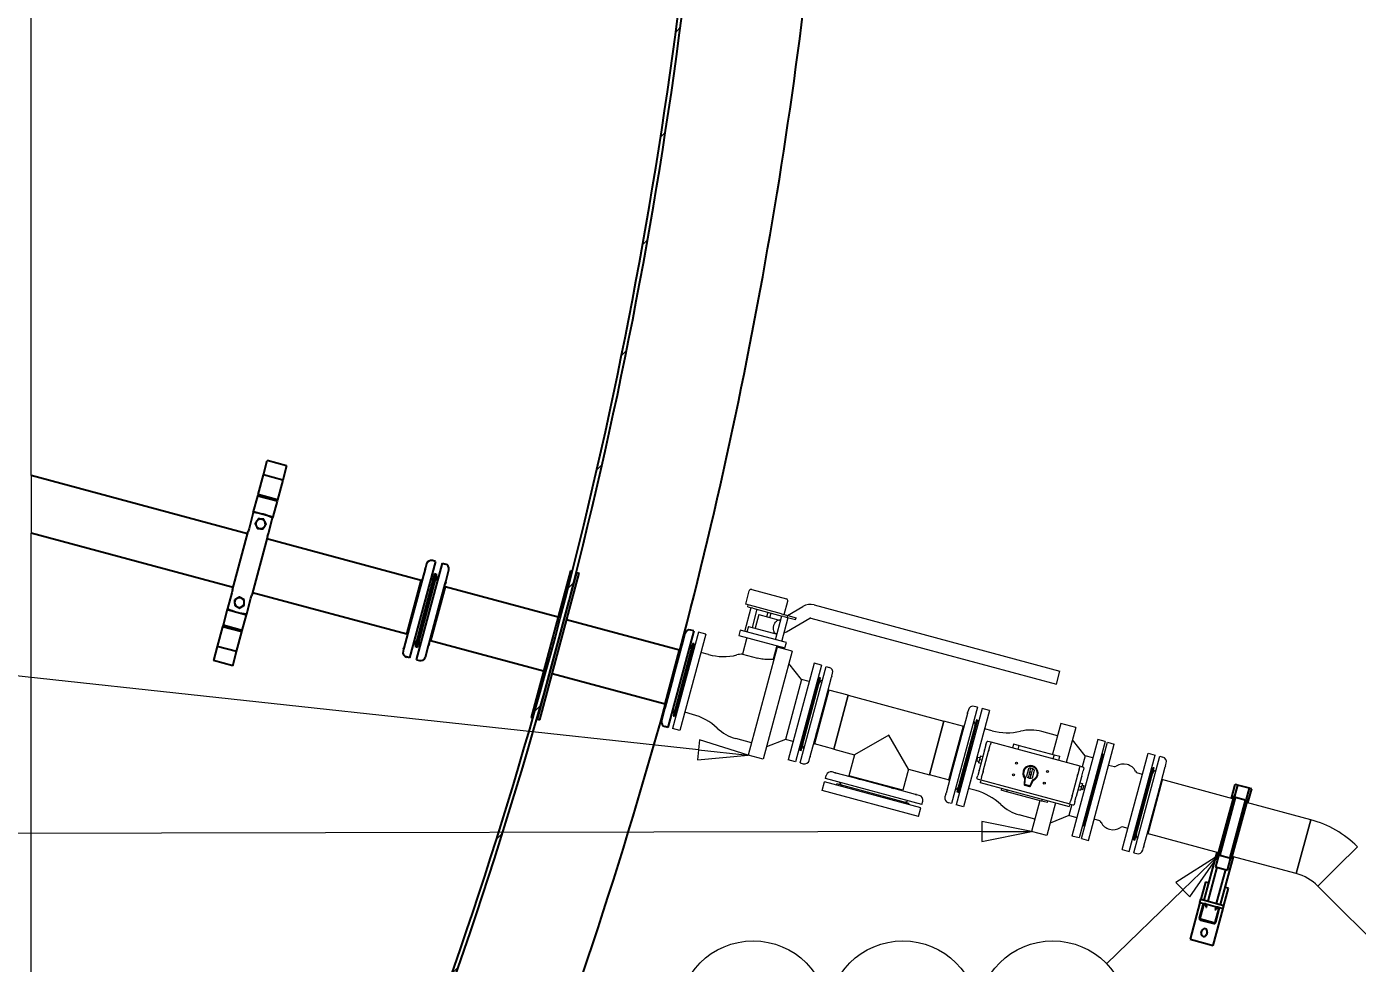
# Model space of a CAD drawing. Header units: millimetres. Extents: x 0 to 157650, y 0 to 89100.
# Drawn here: x 121381 to 131376, y 62687 to 69723 of the extents above; entities that cross this region are included whole.
import ezdxf

# ---------------------------------------------------------------- set-up
doc = ezdxf.new("R2010")
doc.units = ezdxf.units.MM
doc.header["$LTSCALE"] = 150
for name, color, linetype, lineweight in [('Hatch', 7, 'Continuous', 18), ('Symbol', 7, 'Continuous', 18), ('Visible', 7, 'Continuous', 25), ('Visible Narrow', 7, 'Continuous', 18)]:
    doc.layers.add(name, color=color, linetype=linetype, lineweight=lineweight)
doc.layers.add('P_Biomass (BM)', color=150, linetype='Continuous', lineweight=18, true_color=0x007fff)
doc.styles.add('Note Text', font='arial.ttf')

# ---------------------------------------------------------------- blocks, each defined once
blk = doc.blocks.new('Balloon46')
at = {"layer": 'Symbol'}
for p, q in [((868.9, 423.341), (866.755, 421.962)), ((867.103, 421.603), (868.9, 423.341)), ((867.451, 421.243), (868.9, 423.341)), ((866.755, 421.962), (867.451, 421.243)), ((867.103, 421.603), (863.271, 417.895))]:
    blk.add_line(p, q, dxfattribs=at)
at = {"layer": 'Symbol', "flags": 128}
blk.add_lwpolyline([(867.451, 421.243), (868.9, 423.341), (866.755, 421.962), (867.451, 421.243)], dxfattribs=at)
at = {"layer": 'Symbol'}
for centre in [(845.586, 415.296), (853.086, 415.296), (860.586, 415.296)]:
    blk.add_circle(centre, 3.75, dxfattribs=at)
blk.add_solid([(867.451, 421.243), (868.9, 423.341), (866.755, 421.962), (867.451, 421.243)], dxfattribs=at)
at = {"layer": 'Symbol', "char_height": 2.5, "attachment_point": 5, "style": 'Note Text'}
for s, insert in [('20', (845.586, 415.317)), ('18', (853.086, 415.317)), ('22', (860.586, 415.296))]:
    blk.add_mtext(s, dxfattribs=dict(at, insert=insert))
blk = doc.blocks.new('Balloon51')
at = {"layer": 'Symbol'}
for p, q in [((842.849, 428.611), (799.421, 433.312)), ((842.903, 429.108), (842.795, 428.114)), ((845.334, 428.342), (842.903, 429.108)), ((842.849, 428.611), (845.334, 428.342)), ((842.795, 428.114), (845.334, 428.342))]:
    blk.add_line(p, q, dxfattribs=at)
at = {"layer": 'Symbol', "flags": 128}
blk.add_lwpolyline([(842.795, 428.114), (845.334, 428.342), (842.903, 429.108), (842.795, 428.114)], dxfattribs=at)
at = {"layer": 'Symbol'}
blk.add_solid([(842.795, 428.114), (845.334, 428.342), (842.903, 429.108), (842.795, 428.114)], dxfattribs=at)
blk = doc.blocks.new('Balloon53')
at = {"layer": 'Symbol'}
for p, q in [((857.03, 424.517), (799.455, 424.394)), ((859.53, 424.522), (857.029, 425.017)), ((857.029, 425.017), (857.031, 424.017)), ((857.03, 424.517), (859.53, 424.522)), ((857.031, 424.017), (859.53, 424.522))]:
    blk.add_line(p, q, dxfattribs=at)
at = {"layer": 'Symbol', "flags": 128}
blk.add_lwpolyline([(857.031, 424.017), (859.53, 424.522), (857.029, 425.017), (857.031, 424.017)], dxfattribs=at)
at = {"layer": 'Symbol'}
blk.add_solid([(857.031, 424.017), (859.53, 424.522), (857.029, 425.017), (857.031, 424.017)], dxfattribs=at)

msp = doc.modelspace()

# ---------------------------------------------------------------- hatches: boundary and pattern name
at = {"layer": 'Hatch'}
h = msp.add_hatch(dxfattribs=at)
h.set_pattern_fill('ANSI31', color=256, scale=3810, style=0)
h.set_pattern_definition([(45, (0, 0), (-336.7596, 336.7596), [])])
edge = h.paths.add_edge_path()
edge.add_ellipse((90746.5, 74387.2), major_axis=(12957.5, 33426.4), ratio=1, start_angle=270, end_angle=284.76254)
edge.add_line((126371.3, 70374.9), (126341.5, 70378.3))
edge.add_ellipse((90746.5, 74387.2), major_axis=(-4008.9, -35595), ratio=1, start_angle=75.23746, end_angle=90, ccw=False)
edge.add_line((124144.9, 61440.5), (124172.9, 61429.7))

# ---------------------------------------------------------------- linework, layer by layer
at = {"layer": 'P_Biomass (BM)'}
for p, q in [((126781.7, 65385.5), (126808.6, 65485.5)), ((126827, 65496.1), (127087.7, 65425.9)), ((127049.8, 65313.4), (126781.7, 65385.5)), ((126797.7, 65365.7), (126801.6, 65380.2)), ((126797.7, 65365.7), (126824.6, 65358.5)), ((127071.4, 65307.6), (127098.3, 65407.5)), ((127095.7, 65301), (127212.1, 65368.1)), ((127296.4, 65379.1), (129142.3, 64882.4)), ((126774.6, 65180.9), (126822.5, 65359)), ((126836, 65355.4), (126824.6, 65358.5)), ((126832.2, 65210.4), (126868.9, 65346.6)), ((126836, 65355.4), (127056.4, 65296.1)), ((126880.2, 65307.8), (126852.5, 65204.9)), ((126880.2, 65307.8), (127025, 65268.8)), ((126941, 65291.4), (126950, 65324.7)), ((126964.2, 65285.2), (126973.2, 65318.5)), ((127006.3, 65118.5), (127054.3, 65296.7)), ((127025, 65268.8), (127024.6, 65267.4)), ((127024.6, 65267.4), (127029.6, 65266)), ((127036.4, 65266.9), (127048.1, 65273.6)), ((127049.8, 65313.4), (127098.6, 65300.3)), ((127052.7, 65106), (127100.6, 65284.2)), ((127067.8, 65293), (127056.4, 65296.1)), ((127067.8, 65293), (127094.7, 65285.8)), ((127087.3, 65178.5), (127263, 65279.7)), ((127094.7, 65285.8), (127098.6, 65300.3)), ((127094.7, 65285.8), (127156.2, 65269.2)), ((127098.6, 65300.3), (127160.1, 65283.7)), ((127156.2, 65269.2), (127160.1, 65283.7)), ((127269.9, 65280.6), (129115.8, 64783.9)), ((126427.3, 65174.9), (126232.5, 64450.6)), ((126482.4, 65160.1), (126427.3, 65174.9)), ((126739.8, 65190.2), (126729.3, 65151.1)), ((127087.4, 65096.7), (126739.8, 65190.2)), ((126801.8, 65218.6), (126790.5, 65176.6)), ((126801.8, 65218.6), (127017.6, 65160.5)), ((126998.1, 65168.9), (126997.4, 65166)), ((126998.1, 65168.9), (127003.1, 65167.5)), ((126482.4, 65160.1), (126287.5, 64435.8)), ((126393.7, 65084.5), (126403.8, 65087.2)), ((126729.3, 65151.1), (127076.9, 65057.6)), ((126790.1, 65134.7), (126756.8, 65010.8)), ((127016.1, 65073.9), (126988.4, 64971.1)), ((127076.9, 65057.6), (127087.4, 65096.7)), ((126503.3, 65006.9), (126445.4, 65022.5)), ((126756.8, 65010.8), (126869.8, 64980.4)), ((127018.4, 65062.4), (126800.2, 64251.3)), ((127131.4, 65032), (126913.2, 64220.9)), ((126993.5, 64969.7), (126988.4, 64971.1)), ((127131.4, 65032), (127018.4, 65062.4)), ((127296.4, 64941), (127101.6, 64216.8)), ((127201.5, 64819), (127106.5, 64939.3)), ((127351.5, 64926.2), (127156.6, 64202)), ((127191.4, 64192.6), (127386.2, 64916.9)), ((127351.5, 64926.2), (127296.4, 64941)), ((127386.2, 64916.9), (127409.4, 64910.6)), ((127429.2, 64845.5), (127434.8, 64866.5)), ((129115.8, 64783.9), (129142.3, 64882.4)), ((127201.5, 64819), (127080.6, 64370)), ((127189.5, 64289.4), (127336, 64834.1)), ((127198.2, 64287.1), (127344.7, 64831.7)), ((127259.4, 64803.4), (127201.5, 64819)), ((127335.2, 64831.2), (127327.9, 64838.5)), ((127336, 64834.1), (127344.7, 64831.7)), ((127383.1, 64674.2), (127427, 64837.4)), ((127429.2, 64845.5), (127427, 64837.4)), ((127298.1, 64335.2), (127407, 64739.9)), ((127407, 64739.9), (127298.1, 64335.2)), ((127383.1, 64674.2), (127377.8, 64654.5)), ((127401.2, 64741.5), (127407, 64739.9)), ((127551.8, 64701), (127407, 64739.9)), ((127442.9, 64296.3), (127551.8, 64701)), ((127551.8, 64701), (127442.9, 64296.3)), ((127551.8, 64701), (128270.3, 64507.7)), ((126382.5, 64557.8), (126324.5, 64573.4)), ((127315.7, 64423.8), (127377.8, 64654.5)), ((128521.9, 64611.3), (128327, 63887.1)), ((128556.6, 64602), (128361.7, 63877.7)), ((128611.7, 64587.1), (128416.8, 63862.9)), ((128446.7, 64563), (128448.9, 64571.1)), ((128454.6, 64592.1), (128448.9, 64571.1)), ((128521.9, 64611.3), (128498.7, 64617.5)), ((128611.7, 64587.1), (128556.6, 64602)), ((126248.7, 64545.7), (126256.1, 64538.3)), ((128270.3, 64507.7), (128161.4, 64103)), ((128161.4, 64103), (128270.3, 64507.7)), ((128420.9, 64467.1), (128270.3, 64507.7)), ((128415.1, 64468.7), (128306.2, 64064)), ((128515.1, 64516.8), (128368.5, 63972.2)), ((128523.8, 64514.5), (128377.2, 63969.9)), ((128446.7, 64563), (128402.8, 64399.8)), ((128420.9, 64467.1), (128415.1, 64468.7)), ((128523.8, 64514.5), (128515.1, 64516.8)), ((128523, 64511.6), (128533, 64514.3)), ((129147.7, 64489.5), (129085.3, 64257.8)), ((129260.7, 64459.1), (129147.7, 64489.5)), ((126287.5, 64435.8), (126232.5, 64450.6)), ((126825.1, 64344), (126707.1, 64375.8)), ((127080.6, 64370), (126938.1, 64313.6)), ((127138.6, 64354.4), (127080.6, 64370)), ((127266.5, 64241), (127310.4, 64404.1)), ((127315.7, 64423.8), (127310.4, 64404.1)), ((127856.6, 64402), (127599.8, 64254.1)), ((128004.5, 64145.2), (127856.6, 64402)), ((128397.5, 64380.1), (128335.4, 64149.4)), ((128397.5, 64380.1), (128402.8, 64399.8)), ((128632.6, 64433.9), (128574.6, 64449.5)), ((129122.8, 64396.8), (129004.7, 64428.6)), ((129260.7, 64459.1), (129189.7, 64195.5)), ((129425.7, 64368.1), (129230.8, 63643.9)), ((129330.7, 64246.1), (129235.7, 64366.4)), ((129480.7, 64353.3), (129425.7, 64368.1)), ((127190.2, 64292.3), (127180.2, 64289.7)), ((127189.5, 64289.4), (127198.2, 64287.1)), ((127292.3, 64336.8), (127298.1, 64335.2)), ((127442.9, 64296.3), (127298.1, 64335.2)), ((127442.9, 64296.3), (127599.8, 64254.1)), ((128575.5, 64288.3), (128535.5, 64139.5)), ((128566.2, 64131.3), (128606.2, 64280)), ((128566.2, 64131.3), (128606.2, 64280)), ((128575.5, 64288.3), (128576.2, 64290.9)), ((128586.5, 64329.2), (128576.2, 64290.9)), ((128586.5, 64329.2), (128592.1, 64350.1)), ((128624.4, 64347.6), (128599.5, 64354.3)), ((128606.2, 64280), (128608.3, 64287.7)), ((128608.3, 64287.7), (128606.2, 64280)), ((128608.3, 64287.7), (128618.6, 64326.1)), ((128608.3, 64287.7), (128618.6, 64326.1)), ((128624.4, 64347.6), (128618.6, 64326.1)), ((128624.4, 64347.6), (128618.6, 64326.1)), ((129293, 64167.7), (128624.4, 64347.6)), ((128793.5, 64336.3), (128784.9, 64304.4)), ((128793.5, 64336.3), (128836.9, 64324.6)), ((128828.4, 64292.7), (128836.9, 64324.6)), ((128836.9, 64324.6), (129097.7, 64254.4)), ((129480.7, 64353.3), (129285.9, 63629.1)), ((129303.3, 63624.4), (129498.1, 64348.6)), ((129355.4, 63610.3), (129550.3, 64334.6)), ((129464.5, 64258.3), (129457.2, 64265.6)), ((129498.1, 64348.6), (129550.3, 64334.6)), ((129610.3, 63541.8), (129805.2, 64266)), ((129805.2, 64266), (129857.4, 64252)), ((126913.2, 64220.9), (126800.2, 64251.3)), ((127156.6, 64202), (127101.6, 64216.8)), ((127191.4, 64192.6), (127214.5, 64186.4)), ((127258.7, 64211.8), (127264.3, 64232.8)), ((127266.5, 64241), (127264.3, 64232.8)), ((127599.8, 64254.1), (127557.6, 64097.2)), ((128518.3, 64208.4), (128526.1, 64237.4)), ((128518.3, 64208.4), (128533.6, 64204.3)), ((128526.1, 64237.4), (128541.4, 64233.2)), ((128537.5, 64218.7), (128530.8, 64193.5)), ((128548.7, 64188.7), (128530.8, 64193.5)), ((128544.3, 64244), (128537.5, 64218.7)), ((128555.5, 64213.9), (128537.5, 64218.7)), ((128562.3, 64239.1), (128544.3, 64244)), ((129097.7, 64254.4), (129089.1, 64222.6)), ((129097.7, 64254.4), (129141.1, 64242.7)), ((129132.5, 64210.9), (129141.1, 64242.7)), ((129287.2, 64146.2), (129293, 64167.7)), ((129287.2, 64146.2), (129293, 64167.7)), ((129293, 64167.7), (129317.9, 64161)), ((129330.7, 64246.1), (129308.5, 64163.5)), ((129464.5, 64258.3), (129319.5, 63719.4)), ((129388.7, 64230.5), (129330.7, 64246.1)), ((129456.7, 64229.3), (129465.4, 64226.9)), ((129550.9, 64163.1), (129507.3, 64174.8)), ((129662.5, 63527.7), (129857.4, 64252)), ((129697.2, 63518.4), (129892.1, 64242.6)), ((129892.1, 64242.6), (129915.3, 64236.4)), ((129935, 64171.3), (129932.9, 64163.1)), ((129935, 64171.3), (129940.7, 64192.3)), ((127380.7, 64076.4), (127386.9, 64099.6)), ((128104.9, 63881.6), (127380.7, 64076.4)), ((127452, 64119.4), (127431, 64125)), ((127452, 64119.4), (127460.2, 64117.2)), ((127623.3, 64073.3), (127460.2, 64117.2)), ((127556, 64091.4), (127557.6, 64097.2)), ((127962.3, 63988.3), (127557.6, 64097.2)), ((127962.3, 63988.3), (127557.6, 64097.2)), ((127623.3, 64073.3), (127643, 64068)), ((127873.8, 64005.9), (127643, 64068)), ((128004.5, 64145.2), (127962.3, 63988.3)), ((128004.5, 64145.2), (128161.4, 64103)), ((128312, 64062.4), (128161.4, 64103)), ((128330.1, 64129.7), (128286.2, 63966.6)), ((128330.1, 64129.7), (128335.4, 64149.4)), ((128518.9, 64077.8), (128524.5, 64098.6)), ((128548, 64063.7), (128523.1, 64070.4)), ((128534.8, 64137), (128524.5, 64098.6)), ((128534.8, 64137), (128535.5, 64139.5)), ((128548.8, 64066.6), (128544.8, 64051.6)), ((128553.8, 64085.2), (128548.8, 64066.6)), ((128553.8, 64085.2), (128548.8, 64066.6)), ((128548.8, 64066.6), (129217.4, 63886.7)), ((128553.8, 64085.2), (128564.1, 64123.6)), ((128553.8, 64085.2), (128564.1, 64123.6)), ((128564.1, 64123.6), (128566.2, 64131.3)), ((128566.2, 64131.3), (128564.1, 64123.6)), ((128876.1, 64078.8), (128872, 64031.3)), ((128878, 64030.8), (128882.3, 64080.8)), ((128904.8, 64149.8), (128889.9, 64094.1)), ((128905.1, 64081.5), (128913, 64110.8)), ((128936.1, 64066.3), (128914.7, 64021)), ((128916.5, 64123.7), (128924.3, 64153)), ((128924.6, 64107.7), (128916.7, 64078.4)), ((128935.9, 64149.9), (128928.1, 64120.6)), ((128936.2, 64081.6), (128951.2, 64137.3)), ((129274.8, 64100.1), (129234.8, 63951.4)), ((129274.8, 64100.1), (129234.8, 63951.4)), ((129265.5, 63943.1), (129305.5, 64091.8)), ((129276.9, 64107.8), (129274.8, 64100.1)), ((129274.8, 64100.1), (129276.9, 64107.8)), ((129287.2, 64146.2), (129276.9, 64107.8)), ((129287.2, 64146.2), (129276.9, 64107.8)), ((129306.2, 64094.4), (129305.5, 64091.8)), ((129306.2, 64094.4), (129316.6, 64132.8)), ((129322.2, 64153.6), (129316.6, 64132.8)), ((129695.3, 63615.2), (129841.9, 64159.8)), ((129704, 63612.9), (129850.6, 64157.5)), ((129762.2, 64106.2), (129718.6, 64118)), ((129804, 63661), (129912.9, 64065.7)), ((129824.6, 64130.3), (129833.3, 64128)), ((129841.9, 64159.8), (129850.6, 64157.5)), ((129889, 63999.9), (129932.9, 64163.1)), ((129907.1, 64067.3), (129912.9, 64065.7)), ((130440.8, 63923.6), (129907.1, 64067.3)), ((127356.5, 63986.6), (127373.7, 64050.4)), ((128080.8, 63791.8), (127356.5, 63986.6)), ((128097.9, 63855.5), (127373.7, 64050.4)), ((127463.5, 64026.2), (127465.8, 64034.9)), ((128010.4, 63888.4), (127465.8, 64034.9)), ((127873.8, 64005.9), (127893.4, 64000.6)), ((128056.6, 63956.7), (127893.4, 64000.6)), ((127960.7, 63982.5), (127962.3, 63988.3)), ((128284, 63958.4), (128286.2, 63966.6)), ((128312, 64062.4), (128306.2, 64064)), ((128377.2, 63969.9), (128368.5, 63972.2)), ((128378, 63972.8), (128385.3, 63965.4)), ((128511.7, 63984.9), (128453.8, 64000.5)), ((128543.3, 64046.3), (128544.8, 64051.6)), ((128543.3, 64046.3), (129212, 63866.4)), ((128703.8, 64003.1), (128699.9, 63988.6)), ((128743.4, 63977), (128699.9, 63988.6)), ((128743.4, 63977), (128747.3, 63991.4)), ((129004.1, 63906.8), (128743.4, 63977)), ((128876.5, 64025), (128913.1, 64015.2)), ((128914.7, 64021), (128878, 64030.8)), ((128920.1, 64018.4), (128940.4, 64061.5)), ((129278.8, 63992.3), (129296.7, 63987.4)), ((129285.5, 64017.5), (129303.5, 64012.6)), ((129292.3, 64042.7), (129310.3, 64037.9)), ((129303.5, 64012.6), (129296.7, 63987.4)), ((129299.6, 63998.2), (129315, 63994)), ((129310.3, 64037.9), (129303.5, 64012.6)), ((129307.4, 64027.1), (129322.7, 64023)), ((129315, 63994), (129322.7, 64023)), ((129821.6, 63749.5), (129883.7, 63980.3)), ((129889, 63999.9), (129883.7, 63980.3)), ((128008.1, 63879.7), (128010.4, 63888.4)), ((128056.6, 63956.7), (128064.7, 63954.5)), ((128085.8, 63948.9), (128064.7, 63954.5)), ((128104.9, 63881.6), (128111.2, 63904.7)), ((128284, 63958.4), (128278.4, 63937.4)), ((128327, 63887.1), (128303.8, 63893.3)), ((128416.8, 63862.9), (128361.7, 63877.7)), ((128991.8, 63910.1), (128929.4, 63678.4)), ((129008, 63921.3), (129004.1, 63906.8)), ((129047.6, 63895.1), (129004.1, 63906.8)), ((129108.7, 63894.2), (129042.4, 63648)), ((129047.6, 63895.1), (129051.5, 63909.6)), ((129232.1, 63879.6), (129209.9, 63797.1)), ((129213.4, 63871.7), (129212, 63866.4)), ((129217.4, 63886.7), (129213.4, 63871.7)), ((129216.6, 63883.8), (129241.5, 63877.1)), ((129217.4, 63886.7), (129222.4, 63905.3)), ((129217.4, 63886.7), (129222.4, 63905.3)), ((129232.7, 63943.7), (129222.4, 63905.3)), ((129232.7, 63943.7), (129222.4, 63905.3)), ((129234.8, 63951.4), (129232.7, 63943.7)), ((129232.7, 63943.7), (129234.8, 63951.4)), ((129254.5, 63902.2), (129248.9, 63881.3)), ((129254.5, 63902.2), (129264.8, 63940.5)), ((129265.5, 63943.1), (129264.8, 63940.5)), ((131025.8, 63766.2), (130543.7, 63896)), ((128080.8, 63791.8), (128097.9, 63855.5)), ((128954.4, 63771.1), (128836.3, 63802.8)), ((129209.9, 63797.1), (129067.4, 63740.7)), ((129267.9, 63781.5), (129209.9, 63797.1)), ((129442, 63758.4), (129398.4, 63770.1)), ((131025.8, 63766.2), (130916.9, 63361.5)), ((130916.9, 63361.5), (131025.8, 63766.2)), ((129042.4, 63648), (128929.4, 63678.4)), ((129319.5, 63719.4), (129309.5, 63716.7)), ((129327.3, 63748.4), (129336, 63746.1)), ((129653.3, 63701.5), (129609.7, 63713.3)), ((129772.4, 63566.7), (129816.3, 63729.9)), ((129821.6, 63749.5), (129816.3, 63729.9)), ((129285.9, 63629.1), (129230.8, 63643.9)), ((129303.3, 63624.4), (129355.4, 63610.3)), ((129695.2, 63649.4), (129703.9, 63647.1)), ((129695.3, 63615.2), (129704, 63612.9)), ((129772.4, 63566.7), (129770.2, 63558.5)), ((129798.2, 63662.5), (129804, 63661)), ((130331.9, 63518.9), (129798.2, 63662.5)), ((129610.3, 63541.8), (129662.5, 63527.7)), ((129697.2, 63518.4), (129720.4, 63512.1)), ((129764.5, 63537.5), (129770.2, 63558.5)), ((130916.9, 63361.5), (130434.8, 63491.3)), ((131227.5, 63415.7), (131375.8, 63563.8)), ((131079.1, 63267.7), (131227.5, 63415.7)), ((131905.9, 62441), (131079.2, 63267.8))]:
    msp.add_line(p, q, dxfattribs=at)
for centre in [(128816.3, 64190.3), (128792.9, 64103.4), (129048.1, 64128), (129024.7, 64041.1)]:
    msp.add_circle(centre, 7.5, dxfattribs=at)
for centre, radius, start, end in [((126823.1, 65481.6), 15, 74.94006, 164.94006), ((127083.8, 65411.4), 15, 344.94006, 74.94006), ((127267.5, 65271.9), 111, 74.94006, 119.94006), ((127031.9, 65274.7), 9, 254.94006, 299.94006), ((127267.5, 65271.9), 9, 74.94006, 119.94006), ((127031.9, 65274.7), 111, 254.94006, 263.15101), ((127031.9, 65274.7), 111, 290.05724, 299.94006), ((126615.8, 65424.9), 432.9, 254.94006, 283.4046), ((126791.3, 64688.6), 324, 96.10851, 103.4046), ((127400.1, 64875.9), 36, 344.94006, 74.94006), ((127364.9, 64779.7), 33, 101.97575, 164.94006), ((128489.3, 64582.8), 36, 74.94006, 164.94006), ((126270, 64139.8), 432.9, 46.47552, 74.94006), ((128471.5, 64481.9), 33, 344.94006, 47.90437), ((126791.3, 64688.6), 324, 226.47552, 254.94006), ((128745, 64852), 432.9, 254.94006, 283.4046), ((128920.5, 64115.7), 324, 74.94006, 103.4046), ((127241.7, 64322), 33, 164.94006, 227.90437), ((128597.9, 64348.5), 6, 74.94006, 164.94006), ((127223.9, 64221.2), 36, 254.94006, 344.94006), ((128920.5, 64115.7), 57.7, 290.15345, 219.72666), ((128920.5, 64115.7), 51.7, 287.48995, 222.39016), ((129537.4, 64211.6), 50.4, 285.61012, 302.43905), ((129619.2, 64082.8), 102.2, 27.44107, 122.43905), ((129905.9, 64201.6), 36, 344.94006, 74.94006), ((127421.7, 64090.3), 36, 74.94006, 164.94006), ((128524.7, 64076.2), 6, 164.94006, 254.94006), ((128920.5, 64115.7), 37.5, 215.14824, 245.73316), ((128920.5, 64115.7), 37.5, 84.14695, 114.73188), ((128920.5, 64115.7), 37.5, 245.73316, 264.14695), ((128920.5, 64115.7), 9, 116.75037, 213.12974), ((128920.5, 64115.7), 9, 213.12974, 296.75037), ((128920.5, 64115.7), 9, 33.12974, 116.75037), ((128920.5, 64115.7), 37.5, 264.14695, 294.73188), ((128920.5, 64115.7), 37.5, 65.73316, 84.14695), ((128920.5, 64115.7), 9, 296.75037, 33.12974), ((128920.5, 64115.7), 37.5, 35.14824, 65.73316), ((129316.4, 64155.2), 6, 344.94006, 74.94006), ((129754.6, 64153.2), 50.4, 207.44107, 224.27), ((129870.7, 64105.5), 33, 101.97575, 164.94006), ((127517.8, 64055.1), 33, 191.97575, 254.94006), ((128348.3, 64024.2), 33, 281.97575, 344.94006), ((128399.3, 63566.9), 432.9, 46.47552, 74.94006), ((128878, 64030.8), 6, 175.11492, 254.94006), ((128914.7, 64021), 6, 254.94006, 334.7652), ((127975.6, 63931.9), 33, 254.94006, 317.90437), ((128076.4, 63914.1), 36, 344.94006, 74.94006), ((128313.2, 63928.1), 36, 164.94006, 254.94006), ((128920.5, 64115.7), 324, 226.47552, 254.94006), ((129243.1, 63882.9), 6, 254.94006, 344.94006), ((130822.9, 63012), 781.1, 44.94006, 74.94006), ((129406, 63723.2), 50.4, 27.44107, 44.27002), ((129541.4, 63793.5), 102.2, 207.44107, 302.43905), ((129623.2, 63664.7), 50.4, 105.61009, 122.43905), ((129747.6, 63647.7), 33, 164.94006, 227.90437), ((129729.8, 63546.9), 36, 254.94006, 344.94006), ((130822.9, 63012), 362, 44.94006, 74.94006)]:
    msp.add_arc(centre, radius, start, end, dxfattribs=at)
for points, knots in [([(126992.1, 65223.3), (126992.9, 65226.6), (126994.1, 65229.8), (126997, 65235.9), (126998.7, 65238.8), (127004.2, 65247), (127008.3, 65251.7), (127013.6, 65257.1), (127015.3, 65258.8), (127018.4, 65261.8), (127019.8, 65263.1), (127022.2, 65265.2), (127023.1, 65266), (127024.3, 65267.1), (127024.6, 65267.4), (127024.6, 65267.4)], [0, 0, 0, 0, 0.336295, 0.336295, 0.672591, 0.672591, 1.345182, 1.345182, 1.67737, 1.67737, 2.009558, 2.009558, 2.341746, 2.341746, 2.673935, 2.673935, 2.673935, 2.673935]), ([(126998.1, 65168.9), (126998.1, 65168.9), (126998, 65169.2), (126997.5, 65170.8), (126997.1, 65171.9), (126996.1, 65174.9), (126995.5, 65176.8), (126994.3, 65180.9), (126993.7, 65183.3), (126991.9, 65190.6), (126990.7, 65196.7), (126990.1, 65206.5), (126990, 65209.9), (126990.6, 65216.7), (126991.2, 65220.1), (126992.1, 65223.3)], [8.021804, 8.021804, 8.021804, 8.021804, 8.353992, 8.353992, 8.68618, 8.68618, 9.018369, 9.018369, 9.350557, 9.350557, 10.023148, 10.023148, 10.359443, 10.359443, 10.695738, 10.695738, 10.695738, 10.695738]), ([(126988.4, 64971.1), (126988.4, 64971.1), (126987.7, 64971), (126984.5, 64970.8), (126982.1, 64970.6), (126975.8, 64970.2), (126971.9, 64970), (126962.9, 64969.7), (126957.9, 64969.6), (126947.2, 64969.7), (126941.2, 64969.8), (126928.2, 64970.5), (126921.3, 64971.1), (126906.8, 64972.8), (126899.3, 64973.9), (126884.4, 64976.7), (126876.9, 64978.5), (126869.8, 64980.4)], [-5.93483, -5.93483, -5.93483, -5.93483, -5.193218, -5.193218, -4.451606, -4.451606, -3.709994, -3.709994, -2.968382, -2.968382, -2.226287, -2.226287, -1.484191, -1.484191, -0.742096, -0.742096, 0, 0, 0, 0]), ([(127427, 64837.4), (127427, 64837.4), (127427, 64837.4), (127427.6, 64839.5), (127428, 64841.3), (127428.7, 64843.9), (127428.9, 64844.7), (127429.1, 64845.5), (127429.2, 64845.6), (127429.2, 64845.5)], [-2.3553859, -2.3553859, -2.3553859, -2.3553859, -2.3490312, -2.3490312, -2.0439715, -2.0439715, -1.7543596, -1.7543596, -1.56067, -1.56067, -1.56067, -1.56067]), ([(127377.8, 64654.5), (127377.8, 64654.6), (127377.8, 64654.6), (127378.6, 64657.5), (127379.3, 64660.3), (127380.7, 64665.6), (127381.4, 64668), (127382.4, 64671.7), (127382.8, 64673), (127383.1, 64674.2)], [-2.3553852, -2.3553852, -2.3553852, -2.3553852, -2.3488819, -2.3488819, -2.0438878, -2.0438878, -1.7543331, -1.7543331, -1.56067, -1.56067, -1.56067, -1.56067]), ([(128448.9, 64571.1), (128448.9, 64571.1), (128448.9, 64571.1), (128448.9, 64571.2), (128448.9, 64570.8), (128448.5, 64569.2), (128448.1, 64568), (128447.4, 64565.5), (128447.1, 64564.3), (128446.7, 64563)], [-2.3553859, -2.3553859, -2.3553859, -2.3553859, -2.3490312, -2.3490312, -2.0439715, -2.0439715, -1.7543596, -1.7543596, -1.56067, -1.56067, -1.56067, -1.56067]), ([(127310.4, 64404.1), (127310.4, 64404.1), (127310.4, 64404.2), (127311, 64406.2), (127311.5, 64408.4), (127312.8, 64413.3), (127313.5, 64415.8), (127314.7, 64420.2), (127315.2, 64422), (127315.7, 64423.8)], [-2.3553859, -2.3553859, -2.3553859, -2.3553859, -2.3490312, -2.3490312, -2.0439715, -2.0439715, -1.7543596, -1.7543596, -1.56067, -1.56067, -1.56067, -1.56067]), ([(128402.8, 64399.8), (128402.8, 64399.8), (128402.8, 64399.7), (128402.3, 64397.8), (128401.7, 64395.5), (128400.4, 64390.6), (128399.7, 64388.1), (128398.5, 64383.7), (128398, 64381.9), (128397.5, 64380.1)], [-2.3553852, -2.3553852, -2.3553852, -2.3553852, -2.3488819, -2.3488819, -2.0438878, -2.0438878, -1.7543331, -1.7543331, -1.56067, -1.56067, -1.56067, -1.56067]), ([(127264.3, 64232.8), (127264.3, 64232.8), (127264.3, 64232.8), (127264.3, 64232.7), (127264.3, 64233.1), (127264.7, 64234.7), (127265.1, 64235.9), (127265.8, 64238.5), (127266.2, 64239.6), (127266.5, 64241)], [-2.3553852, -2.3553852, -2.3553852, -2.3553852, -2.3488819, -2.3488819, -2.0438878, -2.0438878, -1.7543331, -1.7543331, -1.56067, -1.56067, -1.56067, -1.56067]), ([(129932.9, 64163.1), (129932.9, 64163.1), (129932.9, 64163.2), (129933.4, 64165.3), (129933.9, 64167), (129934.5, 64169.6), (129934.8, 64170.5), (129935, 64171.2), (129935.1, 64171.3), (129935, 64171.3)], [-2.3553859, -2.3553859, -2.3553859, -2.3553859, -2.3490312, -2.3490312, -2.0439715, -2.0439715, -1.7543596, -1.7543596, -1.56067, -1.56067, -1.56067, -1.56067]), ([(127460.2, 64117.2), (127460.1, 64117.2), (127460.1, 64117.2), (127458, 64117.8), (127456.3, 64118.2), (127453.7, 64118.9), (127452.8, 64119.1), (127452.1, 64119.3), (127452, 64119.4), (127452, 64119.4)], [-2.3553859, -2.3553859, -2.3553859, -2.3553859, -2.3490312, -2.3490312, -2.0439715, -2.0439715, -1.7543596, -1.7543596, -1.56067, -1.56067, -1.56067, -1.56067]), ([(127643, 64068), (127643, 64068), (127642.9, 64068), (127640, 64068.8), (127637.2, 64069.5), (127631.9, 64070.9), (127629.5, 64071.6), (127625.9, 64072.6), (127624.6, 64073), (127623.3, 64073.3)], [-2.3553852, -2.3553852, -2.3553852, -2.3553852, -2.3488819, -2.3488819, -2.0438878, -2.0438878, -1.7543331, -1.7543331, -1.56067, -1.56067, -1.56067, -1.56067]), ([(128335.4, 64149.4), (128335.4, 64149.3), (128335.4, 64149.3), (128334.6, 64146.4), (128333.9, 64143.6), (128332.5, 64138.3), (128331.9, 64135.9), (128330.8, 64132.3), (128330.5, 64130.9), (128330.1, 64129.7)], [-2.3553859, -2.3553859, -2.3553859, -2.3553859, -2.3490312, -2.3490312, -2.0439715, -2.0439715, -1.7543596, -1.7543596, -1.56067, -1.56067, -1.56067, -1.56067]), ([(127893.4, 64000.6), (127893.4, 64000.6), (127893.4, 64000.6), (127891.4, 64001.2), (127889.1, 64001.7), (127884.3, 64003), (127881.7, 64003.7), (127877.3, 64004.9), (127875.5, 64005.4), (127873.8, 64005.9)], [-2.3553859, -2.3553859, -2.3553859, -2.3553859, -2.3490312, -2.3490312, -2.0439715, -2.0439715, -1.7543596, -1.7543596, -1.56067, -1.56067, -1.56067, -1.56067]), ([(128286.2, 63966.6), (128286.2, 63966.5), (128286.2, 63966.5), (128285.7, 63964.4), (128285.2, 63962.6), (128284.6, 63960.1), (128284.3, 63959.2), (128284.1, 63958.5), (128284, 63958.3), (128284, 63958.4)], [-2.3553852, -2.3553852, -2.3553852, -2.3553852, -2.3488819, -2.3488819, -2.0438878, -2.0438878, -1.7543331, -1.7543331, -1.56067, -1.56067, -1.56067, -1.56067]), ([(129883.7, 63980.3), (129883.7, 63980.3), (129883.7, 63980.4), (129884.5, 63983.3), (129885.2, 63986.1), (129886.6, 63991.3), (129887.2, 63993.8), (129888.2, 63997.4), (129888.6, 63998.7), (129889, 63999.9)], [-2.3553852, -2.3553852, -2.3553852, -2.3553852, -2.3488819, -2.3488819, -2.0438878, -2.0438878, -1.7543331, -1.7543331, -1.56067, -1.56067, -1.56067, -1.56067]), ([(128064.7, 63954.5), (128064.8, 63954.5), (128064.8, 63954.5), (128064.8, 63954.5), (128064.5, 63954.5), (128062.8, 63955), (128061.7, 63955.3), (128059.1, 63956), (128057.9, 63956.4), (128056.6, 63956.7)], [-2.3553852, -2.3553852, -2.3553852, -2.3553852, -2.3488819, -2.3488819, -2.0438878, -2.0438878, -1.7543331, -1.7543331, -1.56067, -1.56067, -1.56067, -1.56067]), ([(129816.3, 63729.9), (129816.3, 63729.9), (129816.3, 63729.9), (129816.8, 63731.9), (129817.4, 63734.2), (129818.7, 63739), (129819.4, 63741.6), (129820.6, 63746), (129821.1, 63747.8), (129821.6, 63749.5)], [-2.3553859, -2.3553859, -2.3553859, -2.3553859, -2.3490312, -2.3490312, -2.0439715, -2.0439715, -1.7543596, -1.7543596, -1.56067, -1.56067, -1.56067, -1.56067]), ([(129770.2, 63558.5), (129770.2, 63558.5), (129770.2, 63558.5), (129770.2, 63558.4), (129770.2, 63558.8), (129770.6, 63560.5), (129771, 63561.6), (129771.7, 63564.2), (129772, 63565.4), (129772.4, 63566.7)], [-2.3553852, -2.3553852, -2.3553852, -2.3553852, -2.3488819, -2.3488819, -2.0438878, -2.0438878, -1.7543331, -1.7543331, -1.56067, -1.56067, -1.56067, -1.56067])]:
    msp.add_open_spline(points, degree=3, knots=knots, dxfattribs=at)
for points in [[(128882.3, 64080.8), (128880.2, 64080.1), (128878.2, 64079.4), (128876.1, 64078.8)], [(128936.1, 64066.3), (128937.5, 64064.7), (128939, 64063.1), (128940.4, 64061.5)]]:
    msp.add_open_spline(points, degree=3, dxfattribs=at)
at = {"layer": 'Visible', "color": 9, "true_color": 0xc0c0c0}
for p, q in [((123160, 66356.1), (123188.8, 66463.1)), ((123333.7, 66424.1), (123188.8, 66463.1)), ((123333.7, 66424.1), (123304.9, 66317.1)), ((123041.3, 65914.6), (121416.1, 66351.9)), ((123120.3, 66208.5), (123160, 66356.1)), ((123304.9, 66317.1), (123160, 66356.1)), ((123304.9, 66317.1), (123265.2, 66169.5)), ((123085.8, 66080.2), (123117.3, 66197.3)), ((123117.3, 66197.3), (123120.3, 66208.5)), ((123262.2, 66158.3), (123117.3, 66197.3)), ((123265.2, 66169.5), (123120.3, 66208.5)), ((123265.2, 66169.5), (123262.2, 66158.3)), ((123083.8, 66072.8), (123052.1, 65954.8)), ((123083.8, 66072.8), (123085.8, 66080.2)), ((123085.8, 66080.2), (123230.7, 66041.2)), ((123262.2, 66158.3), (123230.7, 66041.2)), ((123196.9, 65915.8), (123228.7, 66033.8)), ((123230.7, 66041.2), (123228.7, 66033.8)), ((122932.4, 65509.9), (121416.1, 65917.9)), ((122927.6, 65492.3), (123046, 65932.2)), ((123052.1, 65954.8), (123046, 65932.2)), ((123190.8, 65893.2), (123072.5, 65453.4)), ((124344.9, 65563.9), (123186.1, 65875.7)), ((123190.8, 65893.2), (123196.9, 65915.8)), ((124451.6, 65706.5), (124256.7, 64982.2)), ((124308.9, 64968.2), (124503.8, 65692.5)), ((124384.3, 65687.3), (124376.5, 65658.2)), ((124451.6, 65706.5), (124428.4, 65712.7)), ((124503.8, 65692.5), (124526.9, 65686.2)), ((124444.8, 65612), (124298.3, 65067.4)), ((124453.5, 65609.7), (124307, 65065)), ((124307, 65065), (124453.5, 65609.7)), ((124315.7, 65062.7), (124462.2, 65607.3)), ((124374, 65648.8), (124327.3, 65475.4)), ((124374, 65648.8), (124376.5, 65658.2)), ((124453.5, 65609.7), (124444.8, 65612)), ((124453.5, 65609.7), (124462.2, 65607.3)), ((124528.5, 65553.6), (124552.3, 65641.9)), ((125467, 65635.2), (125170.8, 64534.4)), ((125217.1, 64521.9), (125513.3, 65622.7)), ((125234.5, 64517.2), (125530.7, 65618.1)), ((125480, 65631.7), (125467, 65635.2)), ((125513.3, 65622.7), (125530.7, 65618.1)), ((122921.6, 65469.7), (122889.8, 65351.8)), ((122927.6, 65492.3), (122921.6, 65469.7)), ((124236, 65159.2), (123077.2, 65471)), ((124344.9, 65563.9), (124236, 65159.2)), ((124236, 65159.2), (124344.9, 65563.9)), ((124321.9, 65455.3), (124327.3, 65475.4)), ((124350.7, 65562.3), (124344.9, 65563.9)), ((124524.5, 65515.5), (124415.6, 65110.8)), ((124415.6, 65110.8), (124524.5, 65515.5)), ((124467.1, 65325.4), (124524.5, 65538.6)), ((124518.7, 65517.1), (124524.5, 65515.5)), ((124528.5, 65553.6), (124524.5, 65538.6)), ((125373.3, 65287.2), (124524.5, 65515.5)), ((123034.7, 65312.8), (123066.4, 65430.8)), ((123066.4, 65430.8), (123072.5, 65453.4)), ((124321.9, 65455.3), (124259.9, 65225)), ((122887.8, 65344.4), (122856.3, 65227.3)), ((122889.8, 65351.8), (122887.8, 65344.4)), ((122887.8, 65344.4), (123032.7, 65305.4)), ((123001.2, 65188.3), (123032.7, 65305.4)), ((123032.7, 65305.4), (123034.7, 65312.8)), ((124404, 65090.9), (124461.4, 65304.1)), ((124467.1, 65325.4), (124461.4, 65304.1)), ((125437, 65270), (126285.9, 65041.6)), ((122853.3, 65216.1), (122813.6, 65068.5)), ((122856.3, 65227.3), (122853.3, 65216.1)), ((122998.2, 65177.1), (122853.3, 65216.1)), ((123001.2, 65188.3), (122856.3, 65227.3)), ((122958.4, 65029.5), (122998.2, 65177.1)), ((122998.2, 65177.1), (123001.2, 65188.3)), ((124254.8, 65205.9), (124213.8, 65053.6)), ((124254.8, 65205.9), (124259.9, 65225)), ((126392.6, 65184.2), (126197.7, 64460)), ((126325.2, 65164.9), (126301.5, 65076.6)), ((126392.6, 65184.2), (126369.4, 65190.5)), ((122813.6, 65068.5), (122784.8, 64961.5)), ((122958.4, 65029.5), (122813.6, 65068.5)), ((124241.8, 65157.6), (124236, 65159.2)), ((124307, 65065), (124298.3, 65067.4)), ((124307, 65065), (124315.7, 65062.7)), ((124376.2, 64987.6), (124400, 65075.9)), ((124404, 65090.9), (124400, 65075.9)), ((124409.8, 65112.4), (124415.6, 65110.8)), ((125264.4, 64882.4), (124415.6, 65110.8)), ((126385.8, 65089.7), (126239.3, 64545.1)), ((126394.5, 65087.4), (126247.9, 64542.8)), ((126297.4, 65061.5), (126301.5, 65076.6)), ((126394.5, 65087.4), (126385.8, 65089.7)), ((122929.6, 64922.5), (122958.4, 65029.5)), ((124212, 65046.8), (124208.2, 65032.6)), ((124212, 65046.8), (124213.8, 65053.6)), ((124256.7, 64982.2), (124233.6, 64988.5)), ((124308.9, 64968.2), (124332.1, 64962)), ((126285.9, 65041.6), (126177, 64636.9)), ((126177, 64636.9), (126285.9, 65041.6)), ((126297.4, 65061.5), (126240.1, 64848.3)), ((126291.7, 65040.1), (126285.9, 65041.6)), ((122929.6, 64922.5), (122784.8, 64961.5)), ((125328.2, 64865.3), (126177, 64636.9)), ((126234.3, 64827), (126177, 64613.9)), ((126234.3, 64827), (126240.1, 64848.3)), ((126172.9, 64598.8), (126149.2, 64510.5)), ((126172.9, 64598.8), (126177, 64613.9)), ((126182.8, 64635.3), (126177, 64636.9)), ((125183.8, 64530.9), (125170.8, 64534.4)), ((125217.1, 64521.9), (125234.5, 64517.2)), ((126197.7, 64460), (126174.5, 64466.2)), ((126247.9, 64542.8), (126239.3, 64545.1))]:
    msp.add_line(p, q, dxfattribs=at)
at = {"layer": 'Visible'}
for p, q in [((130430.7, 63926.4), (130458.9, 64031.1)), ((130476.3, 64026.4), (130453.9, 63943.3)), ((130470.5, 64028), (130458.9, 64031.1)), ((130470.5, 64028), (130476.3, 64026.4)), ((130564.6, 64002.6), (130476.3, 64026.4)), ((130542.2, 63919.5), (130564.6, 64002.6)), ((130553.8, 63893.2), (130582, 63998)), ((130564.6, 64002.6), (130570.4, 64001.1)), ((130582, 63998), (130570.4, 64001.1)), ((130446.7, 63945.5), (130326.1, 63497.1)), ((130461.1, 63941.3), (130340.6, 63493.4)), ((130535, 63921.5), (130414.5, 63473.6)), ((130549.5, 63917.8), (130428.9, 63469.4)), ((130453.9, 63943.5), (130446.7, 63945.5)), ((130459.6, 63935.5), (130533.4, 63915.6)), ((130549.5, 63917.8), (130542.3, 63919.7)), ((130225, 63162), (130321.8, 63521.7)), ((130333.4, 63495.4), (130311, 63412.3)), ((130326.1, 63497.1), (130333.3, 63495.2)), ((130342.2, 63499.2), (130416, 63479.4)), ((130348.1, 63128.9), (130444.9, 63488.5)), ((130399.4, 63388.5), (130421.7, 63471.6)), ((130421.7, 63471.4), (130428.9, 63469.4)), ((130254.3, 63154.1), (130322.9, 63409.1)), ((130311, 63412.3), (130399.4, 63388.5)), ((130318.9, 63136.7), (130387.5, 63391.7)), ((130234.6, 63298.5), (130199.7, 63168.8)), ((130259.9, 63291.6), (130234.6, 63298.5)), ((130193.4, 63145.6), (130199.7, 63168.8)), ((130199.7, 63168.8), (130373.5, 63122)), ((130373.5, 63122), (130408.4, 63251.7)), ((130408.4, 63251.7), (130383, 63258.5)), ((130193.4, 63145.6), (130119.2, 62869.7)), ((130215.7, 63127.2), (130188.8, 63027.3)), ((130193.4, 63145.6), (130230.4, 63135.7)), ((130194.6, 63025.7), (130221.5, 63125.7)), ((130228.8, 63129.9), (130234.9, 63128.3)), ((130236.5, 63134.1), (130230.4, 63135.7)), ((130239.1, 63120.9), (130236.4, 63110.8)), ((130236.4, 63110.8), (130242.2, 63109.2)), ((130236.5, 63134.1), (130324.2, 63110.4)), ((130242.2, 63109.2), (130244.9, 63119.4)), ((130293, 62822.9), (130367.3, 63098.9)), ((130333, 63095.7), (130306.1, 62995.7)), ((130309.5, 63102), (130306.8, 63091.8)), ((130306.8, 63091.8), (130312.6, 63090.3)), ((130311.9, 62994.2), (130338.8, 63094.1)), ((130312.6, 63090.3), (130315.3, 63100.4)), ((130322.7, 63104.7), (130328.8, 63103)), ((130330.3, 63108.8), (130324.2, 63110.4)), ((130330.3, 63108.8), (130367.3, 63098.9)), ((130367.3, 63098.9), (130373.5, 63122)), ((130197.2, 63012.6), (130297.2, 62985.7)), ((130298.8, 62991.5), (130198.8, 63018.4)), ((130119.2, 62869.7), (130293, 62822.9)), ((130203, 62915.5), (130207.6, 62932.9)), ((130248.2, 62922), (130243.5, 62904.6))]:
    msp.add_line(p, q, dxfattribs=at)
at = {"layer": 'Visible', "color": 9, "true_color": 0xc0c0c0}
for centre, radius, start, end in [((90746.5, 74387.2), 36750, 345.26676, 355.88084), ((90746.5, 74387.2), 35820, 338.81153, 353.57407), ((90746.5, 74387.2), 35850, 338.81153, 353.57407), ((123059.2, 65692.8), 380.8, 63.58097, 86.29914), ((123138.7, 65988.3), 36, 145.58863, 205.58863), ((123138.7, 65988.3), 36, 205.58863, 265.58863), ((123138.7, 65988.3), 36, 85.58863, 145.58863), ((123138.7, 65988.3), 36, 265.58863, 325.58863), ((123138.7, 65988.3), 36, 25.58863, 85.58863), ((123138.7, 65988.3), 36, 325.58863, 25.58863), ((124419.1, 65678), 36, 74.94006, 164.94006), ((124517.6, 65651.5), 36, 348.52338, 74.94006), ((124401.3, 65577.1), 33, 344.94006, 47.90437), ((124482.4, 65555.3), 33, 101.97575, 164.94006), ((122979.7, 65397.3), 36, 121.32118, 181.32118), ((122979.7, 65397.3), 36, 181.32118, 241.32118), ((122979.7, 65397.3), 36, 61.32118, 121.32118), ((122979.7, 65397.3), 36, 241.32118, 301.32118), ((122979.7, 65397.3), 36, 1.32118, 61.32118), ((122979.7, 65397.3), 36, 301.32118, 1.32118), ((123059.2, 65692.8), 380.8, 243.58097, 266.29914), ((126360.1, 65155.7), 36, 74.94006, 161.35674), ((124278.1, 65119.4), 33, 281.97575, 344.94006), ((124359.2, 65097.6), 33, 164.94006, 227.90437), ((126342.2, 65054.9), 33, 344.94006, 47.90437), ((124242.9, 65023.2), 36, 164.94006, 254.94006), ((124341.4, 64996.7), 36, 254.94006, 341.35674), ((90746.5, 74387.2), 36750, 338.35276, 344.61335), ((126219.1, 64597.1), 33, 281.97575, 344.94006), ((126183.9, 64501), 36, 168.52338, 254.94006)]:
    msp.add_arc(centre, radius, start, end, dxfattribs=at)
at = {"layer": 'Visible'}
for centre, radius, start, end in [((130227.3, 63124.1), 12, 74.94006, 164.94006), ((130227.3, 63124.1), 6, 74.94006, 164.94006), ((130233.3, 63122.5), 6, 344.94006, 74.94006), ((130233.3, 63122.5), 12, 344.94006, 74.94006), ((130321.1, 63098.9), 12, 74.94006, 164.94006), ((130321.1, 63098.9), 6, 74.94006, 164.94006), ((130327.2, 63097.2), 6, 344.94006, 74.94006), ((130327.2, 63097.2), 12, 344.94006, 74.94006), ((130200.4, 63024.2), 12, 164.94006, 254.94006), ((130200.4, 63024.2), 6, 164.94006, 254.94006), ((130300.3, 62997.3), 12, 254.94006, 344.94006), ((130300.3, 62997.3), 6, 254.94006, 344.94006), ((130223.2, 62910.1), 21, 164.94006, 344.94006), ((130227.9, 62927.4), 21, 344.94006, 164.94006)]:
    msp.add_arc(centre, radius, start, end, dxfattribs=at)
at = {"layer": 'Visible', "color": 9, "true_color": 0xc0c0c0}
for points, weights in [([(123109, 66008.6), (123103.6, 66000.7), (123097.3, 65991.5)], [1, 1.04818815859, 1.01981541865]), ([(123097.3, 65991.5), (123102.1, 65981.4), (123106.3, 65972.7)], [1.01981541865, 1.04818815859, 1]), ([(123106.3, 65972.7), (123110.4, 65964), (123115.3, 65954)], [1, 1.04818815859, 1.01981541865]), ([(123120.8, 66025.8), (123114.5, 66016.6), (123109, 66008.6)], [1.01981541865, 1.04818815859, 1]), ([(123141.5, 66024.2), (123131.9, 66024.9), (123120.8, 66025.8)], [1, 1.04818815859, 1.01981541865]), ([(123162.2, 66022.6), (123151.1, 66023.4), (123141.5, 66024.2)], [1.01981541865, 1.04818815859, 1]), ([(123156.7, 65950.8), (123163, 65960), (123168.4, 65967.9)], [1.01981541865, 1.04818815859, 1]), ([(123171.2, 66003.8), (123167, 66012.5), (123162.2, 66022.6)], [1, 1.04818815859, 1.01981541865]), ([(123168.4, 65967.9), (123173.9, 65975.9), (123180.2, 65985.1)], [1, 1.04818815859, 1.01981541865]), ([(123180.2, 65985.1), (123175.4, 65995.1), (123171.2, 66003.8)], [1.01981541865, 1.04818815859, 1]), ([(123115.3, 65954), (123126.4, 65953.1), (123136, 65952.4)], [1.01981541865, 1.04818815859, 1]), ([(123136, 65952.4), (123145.6, 65951.7), (123156.7, 65950.8)], [1, 1.04818815859, 1.01981541865]), ([(122961, 65428.1), (122952.8, 65423), (122943.3, 65417.3)], [1, 1.04818815859, 1.01981541865]), ([(122943.3, 65417.3), (122943.5, 65406.1), (122943.7, 65396.5)], [1.01981541865, 1.04818815859, 1]), ([(122943.7, 65396.5), (122944, 65386.8), (122944.2, 65375.7)], [1, 1.04818815859, 1.01981541865]), ([(122944.2, 65375.7), (122954, 65370.4), (122962.5, 65365.7)], [1.01981541865, 1.04818815859, 1]), ([(122978.8, 65438.9), (122969.3, 65433.1), (122961, 65428.1)], [1.01981541865, 1.04818815859, 1]), ([(122962.5, 65365.7), (122970.9, 65361.1), (122980.7, 65355.7)], [1, 1.04818815859, 1.01981541865]), ([(122997, 65428.9), (122988.5, 65433.5), (122978.8, 65438.9)], [1, 1.04818815859, 1.01981541865]), ([(122980.7, 65355.7), (122990.2, 65361.5), (122998.4, 65366.6)], [1.01981541865, 1.04818815859, 1]), ([(123015.2, 65418.9), (123005.5, 65424.3), (122997, 65428.9)], [1.01981541865, 1.04818815859, 1]), ([(122998.4, 65366.6), (123006.7, 65371.6), (123016.2, 65377.4)], [1, 1.04818815859, 1.01981541865]), ([(123015.7, 65398.1), (123015.5, 65407.8), (123015.2, 65418.9)], [1, 1.04818815859, 1.01981541865]), ([(123016.2, 65377.4), (123015.9, 65388.5), (123015.7, 65398.1)], [1.01981541865, 1.04818815859, 1])]:
    msp.add_rational_spline(points, weights, degree=2, dxfattribs=at)
for points, knots in [([(124376.5, 65658.2), (124376.5, 65658.2), (124376.5, 65658.2), (124376.5, 65658.1), (124376.4, 65657.5), (124375.9, 65655.6), (124375.5, 65654.2), (124374.7, 65651.4), (124374.3, 65650.2), (124374, 65648.8)], [-2.3553852, -2.3553852, -2.3553852, -2.3553852, -2.3488819, -2.3488819, -2.0438878, -2.0438878, -1.7543331, -1.7543331, -1.56067, -1.56067, -1.56067, -1.56067]), ([(124552.3, 65641.9), (124552.3, 65642), (124552.3, 65642), (124552.6, 65643.2), (124552.8, 65643.9), (124552.9, 65644.3), (124552.9, 65644.3), (124552.9, 65644.3)], [-2.3553859, -2.3553859, -2.3553859, -2.3553859, -2.3490312, -2.3490312, -2.0439715, -2.0439715, -1.9581152, -1.9581152, -1.9581152, -1.9581152]), ([(124327.3, 65475.4), (124327.3, 65475.4), (124327.3, 65475.3), (124326.7, 65473.2), (124326.1, 65470.9), (124324.8, 65465.8), (124324.1, 65463.2), (124322.9, 65458.8), (124322.4, 65457), (124321.9, 65455.3)], [-2.3553859, -2.3553859, -2.3553859, -2.3553859, -2.3490312, -2.3490312, -2.0439715, -2.0439715, -1.7543596, -1.7543596, -1.56067, -1.56067, -1.56067, -1.56067]), ([(124524.5, 65538.6), (124524.5, 65538.6), (124524.5, 65538.7), (124525.2, 65541.4), (124525.9, 65543.8), (124527, 65548.1), (124527.5, 65549.9), (124528.1, 65552.2), (124528.4, 65553), (124528.5, 65553.6)], [-2.3553852, -2.3553852, -2.3553852, -2.3553852, -2.3488819, -2.3488819, -2.0438878, -2.0438878, -1.7543331, -1.7543331, -1.56067, -1.56067, -1.56067, -1.56067]), ([(124461.4, 65304.1), (124461.4, 65304.1), (124461.4, 65304.2), (124462.1, 65306.8), (124462.8, 65309.6), (124464.3, 65315.1), (124465, 65317.7), (124466.2, 65322.1), (124466.7, 65323.8), (124467.1, 65325.4)], [-2.3553859, -2.3553859, -2.3553859, -2.3553859, -2.3490312, -2.3490312, -2.0439715, -2.0439715, -1.7543596, -1.7543596, -1.56067, -1.56067, -1.56067, -1.56067]), ([(124259.9, 65225), (124259.9, 65224.9), (124259.9, 65224.9), (124259.1, 65222), (124258.4, 65219.2), (124257.1, 65214.1), (124256.4, 65211.7), (124255.4, 65208.3), (124255.1, 65207), (124254.8, 65205.9)], [-2.3553852, -2.3553852, -2.3553852, -2.3553852, -2.3488819, -2.3488819, -2.0438878, -2.0438878, -1.7543331, -1.7543331, -1.56067, -1.56067, -1.56067, -1.56067]), ([(126325.9, 65167.2), (126325.9, 65167.2), (126325.9, 65167.2), (126325.8, 65166.9), (126325.6, 65166.1), (126325.2, 65164.9)], [-3.1310396, -3.1310396, -3.1310396, -3.1310396, -3.0417403, -3.0417403, -2.6426685, -2.6426685, -2.6426685, -2.6426685]), ([(124400, 65075.9), (124400, 65075.9), (124400, 65075.9), (124400.3, 65076.9), (124400.6, 65078.3), (124401.5, 65081.9), (124402.1, 65083.9), (124403.1, 65087.7), (124403.6, 65089.3), (124404, 65090.9)], [-2.3553852, -2.3553852, -2.3553852, -2.3553852, -2.3488819, -2.3488819, -2.0438878, -2.0438878, -1.7543331, -1.7543331, -1.56067, -1.56067, -1.56067, -1.56067]), ([(126301.5, 65076.6), (126301.5, 65076.6), (126301.5, 65076.5), (126301.2, 65075.5), (126300.9, 65074.1), (126299.9, 65070.6), (126299.4, 65068.6), (126298.3, 65064.8), (126297.9, 65063.2), (126297.4, 65061.5)], [-2.3553852, -2.3553852, -2.3553852, -2.3553852, -2.3488819, -2.3488819, -2.0438878, -2.0438878, -1.7543331, -1.7543331, -1.56067, -1.56067, -1.56067, -1.56067]), ([(124213.8, 65053.6), (124213.8, 65053.6), (124213.8, 65053.6), (124213.3, 65051.6), (124212.9, 65050), (124212.3, 65047.7), (124212.1, 65047), (124211.9, 65046.6), (124211.9, 65046.6), (124212, 65046.8)], [-2.3553859, -2.3553859, -2.3553859, -2.3553859, -2.3490312, -2.3490312, -2.0439715, -2.0439715, -1.7543596, -1.7543596, -1.56067, -1.56067, -1.56067, -1.56067]), ([(124375.5, 64985.2), (124375.5, 64985.2), (124375.6, 64985.4), (124375.9, 64986.2), (124376, 64986.8), (124376.2, 64987.6)], [-1.9581152, -1.9581152, -1.9581152, -1.9581152, -1.7543596, -1.7543596, -1.56067, -1.56067, -1.56067, -1.56067]), ([(126240.1, 64848.3), (126240.1, 64848.3), (126240, 64848.2), (126239.3, 64845.6), (126238.6, 64842.9), (126237.2, 64837.4), (126236.5, 64834.7), (126235.3, 64830.4), (126234.8, 64828.7), (126234.3, 64827)], [-2.3553859, -2.3553859, -2.3553859, -2.3553859, -2.3490312, -2.3490312, -2.0439715, -2.0439715, -1.7543596, -1.7543596, -1.56067, -1.56067, -1.56067, -1.56067]), ([(126177, 64613.9), (126177, 64613.8), (126177, 64613.8), (126176.2, 64611.1), (126175.6, 64608.6), (126174.5, 64604.4), (126174, 64602.6), (126173.3, 64600.2), (126173.1, 64599.4), (126172.9, 64598.8)], [-2.3553852, -2.3553852, -2.3553852, -2.3553852, -2.3488819, -2.3488819, -2.0438878, -2.0438878, -1.7543331, -1.7543331, -1.56067, -1.56067, -1.56067, -1.56067]), ([(126149.2, 64510.5), (126149.2, 64510.5), (126149.2, 64510.5), (126148.8, 64509.3), (126148.7, 64508.5), (126148.6, 64508.2), (126148.6, 64508.2), (126148.6, 64508.2)], [-2.3553859, -2.3553859, -2.3553859, -2.3553859, -2.3490312, -2.3490312, -2.0439715, -2.0439715, -1.9581151, -1.9581151, -1.9581151, -1.9581151])]:
    msp.add_open_spline(points, degree=3, knots=knots, dxfattribs=at)
at = {"layer": 'Visible Narrow', "color": 9, "true_color": 0xc0c0c0}
for p, q in [((121416.1, 66351.9), (121416.1, 72144.2)), ((121416.1, 66351.9), (121416.1, 65917.9)), ((121416.1, 62165.7), (121416.1, 65917.9))]:
    msp.add_line(p, q, dxfattribs=at)

# ---------------------------------------------------------------- block references
at = {"layer": 'Symbol', "xscale": 150, "yscale": 150, "zscale": 150}
for name in ['Balloon51', 'Balloon53', 'Balloon46']:
    msp.add_blockref(name, (0, 0), dxfattribs=at)

doc.saveas('drawing.dxf')
